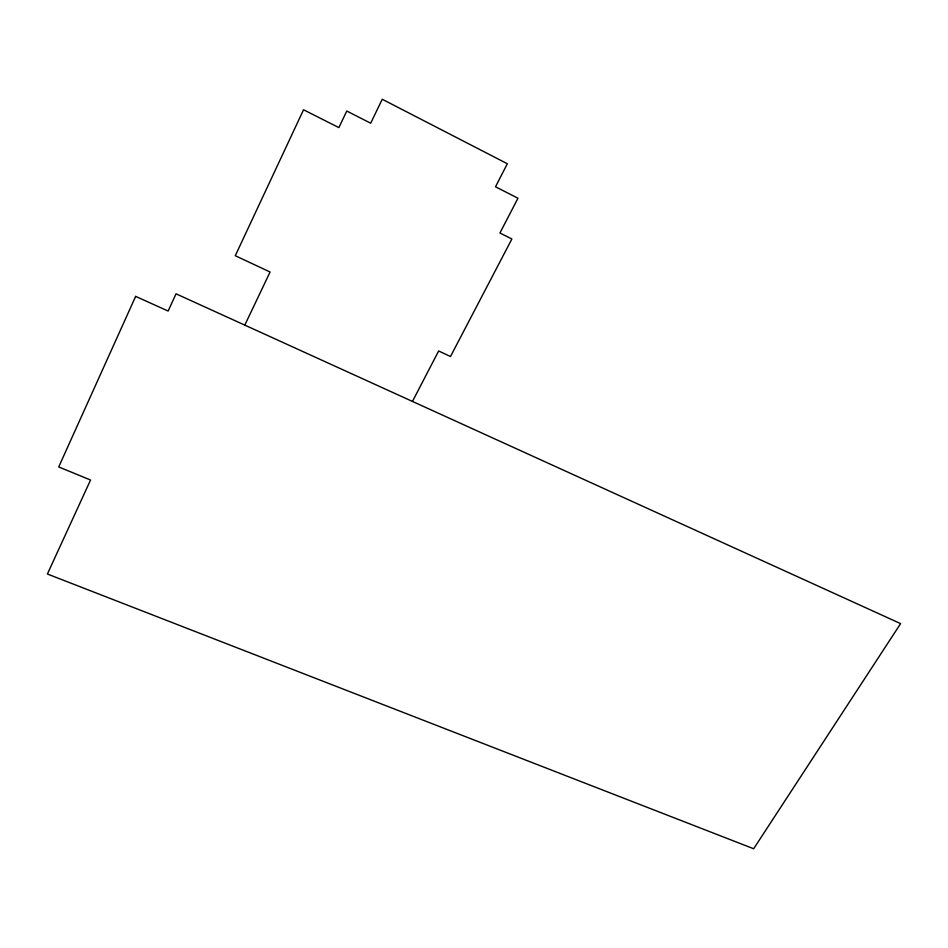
<?xml version="1.0" encoding="UTF-8"?>
<svg xmlns="http://www.w3.org/2000/svg" width="948" height="948" viewBox="0 0 948 948"><rect width="100%" height="100%" fill="white"/><g stroke="black" fill="none" stroke-linecap="round" stroke-linejoin="round"><path stroke-width="1.42" d="M244.797 325.105L270.085 272.017L235.282 255.723L303.538 109.767L338.874 127.613L346.767 111.035L370.692 123.216L382.245 99.256L507.334 163.743L495.508 186.78L517.975 198.227L499.916 233.007L511.884 238.979L450.49 356.519L438.651 350.973L412.451 401.419M135.647 296.392L58.717 466.937L90.558 480.02L47.4 574.014L753.66 848.744L900.6 623.618L176.044 293.821L168.14 311.039L135.647 296.392"/></g></svg>
